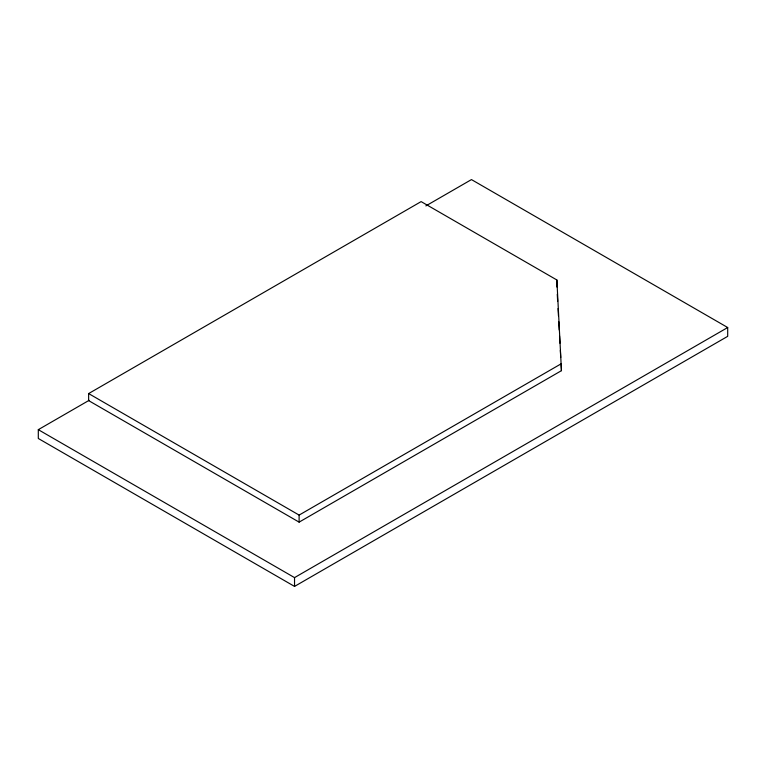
<?xml version="1.0" encoding="UTF-8"?>
<svg xmlns="http://www.w3.org/2000/svg" width="766" height="766" viewBox="0 0 766 766"><rect width="100%" height="100%" fill="white"/><g stroke="black" fill="none" stroke-linecap="round" stroke-linejoin="round"><path stroke-width="1.15" d="M88.636 393.571L421.128 201.602L556.872 279.973L561.449 370.667L299.113 522.134L88.636 400.608L88.636 393.571L299.113 515.087L561.449 363.63M425.867 205.91L471.463 179.589L727.7 327.522L727.7 336.331L294.537 586.411L38.3 438.478L38.3 429.669L89.076 400.35M38.3 429.669L294.537 577.612L727.7 327.522M557.265 294.192L557.658 301.354M558.05 308.526L558.443 315.697M558.768 321.672L559.228 330.041M559.553 336.015L559.946 343.187M560.339 350.359L560.731 357.53M561.124 364.693L561.449 370.667M556.872 279.973L556.872 287.02M299.113 515.087L299.113 522.134M294.537 577.612L294.537 586.411"/></g></svg>
